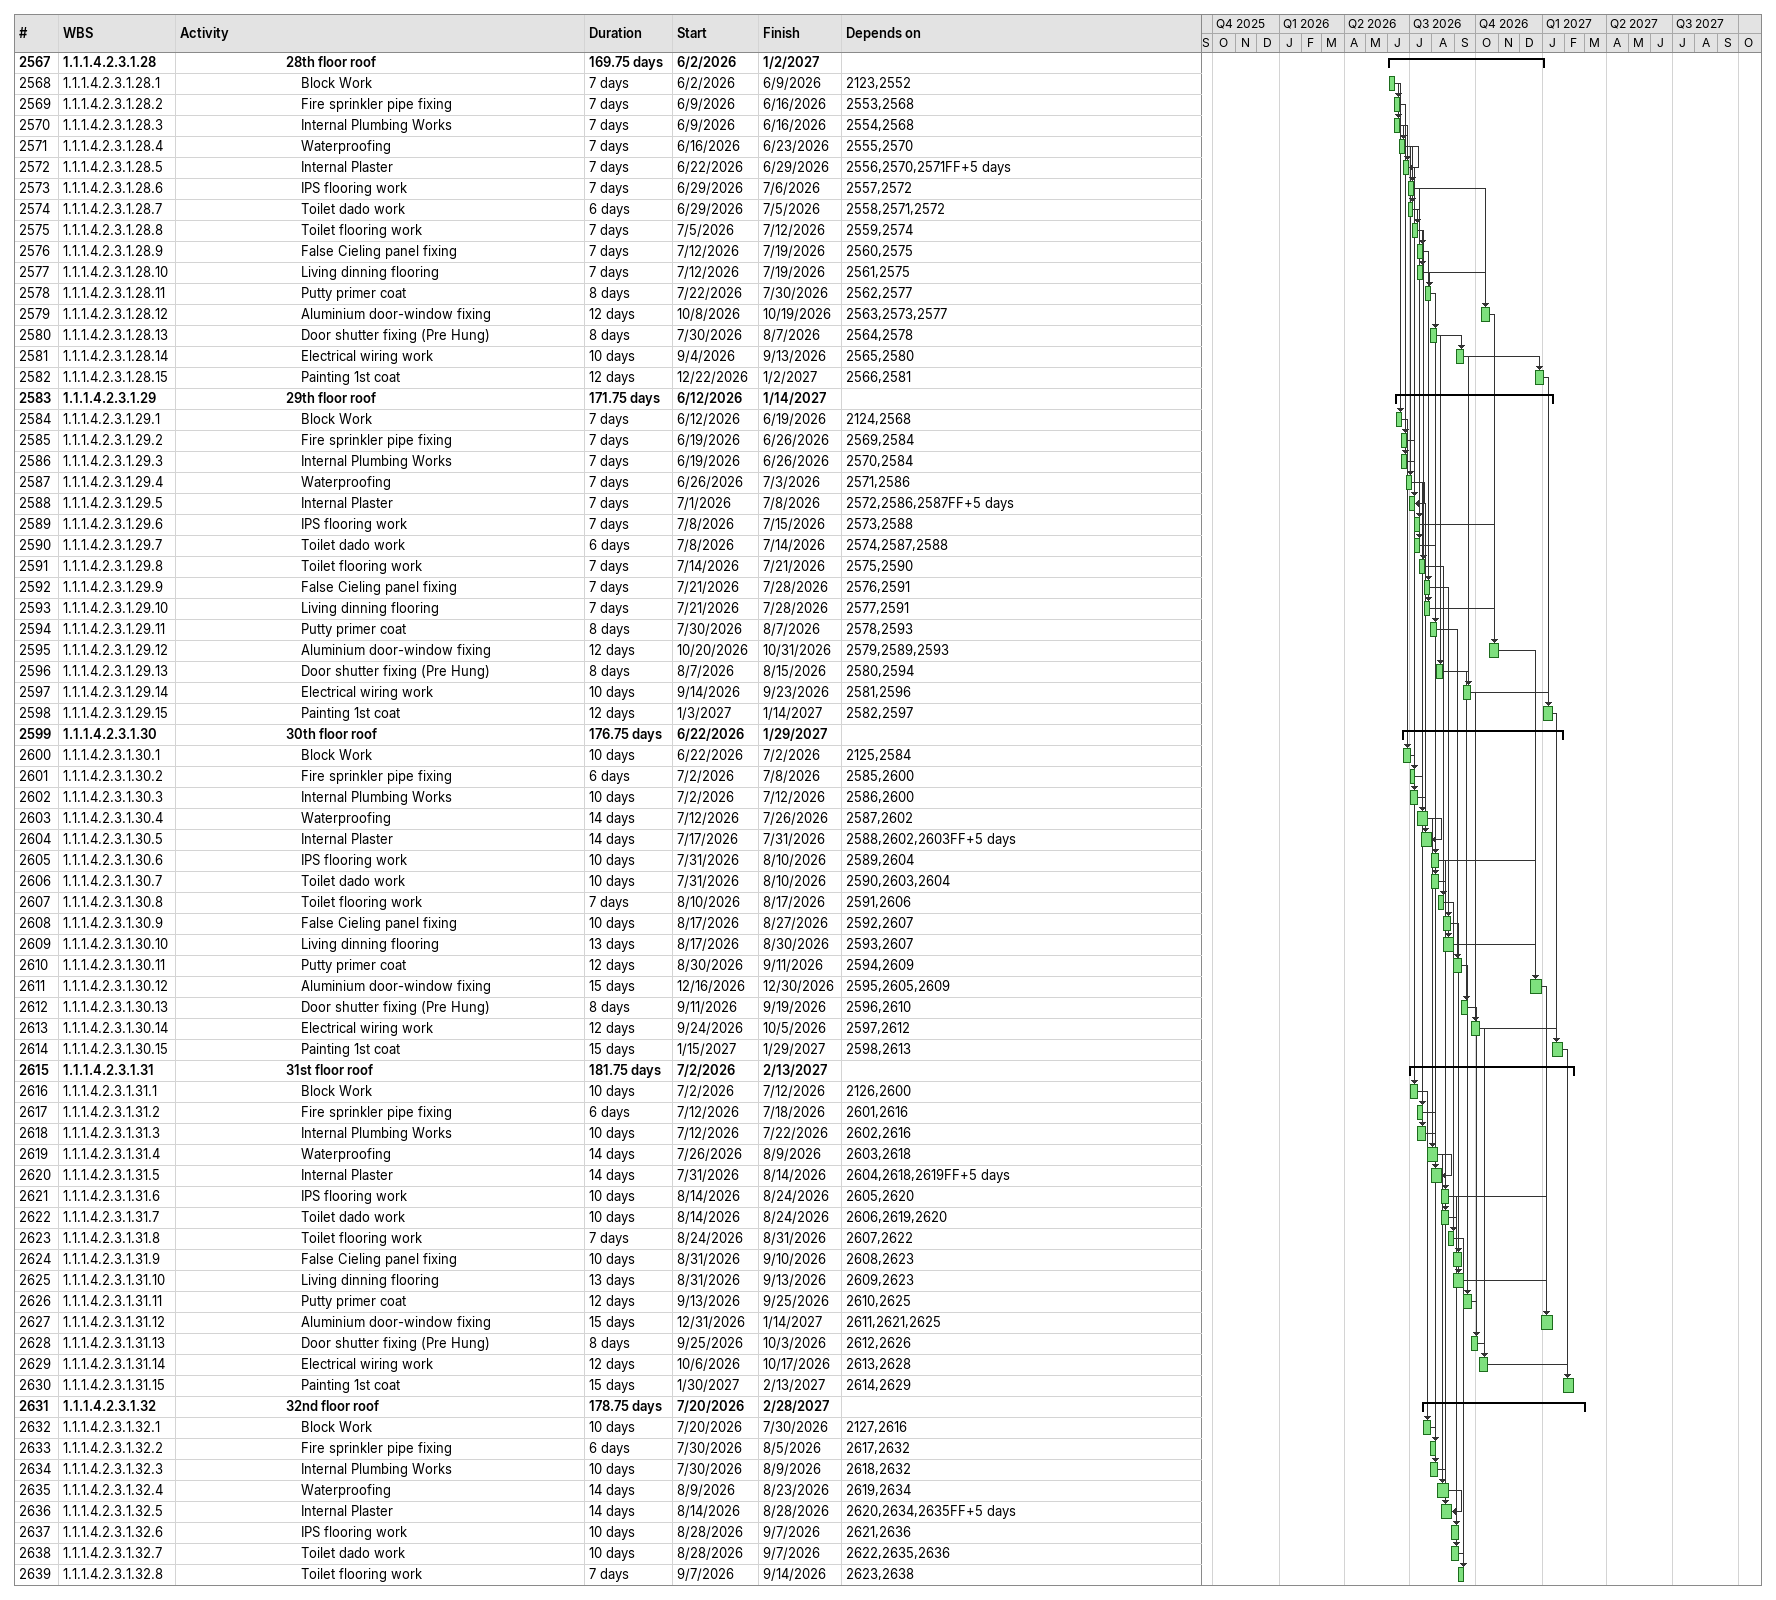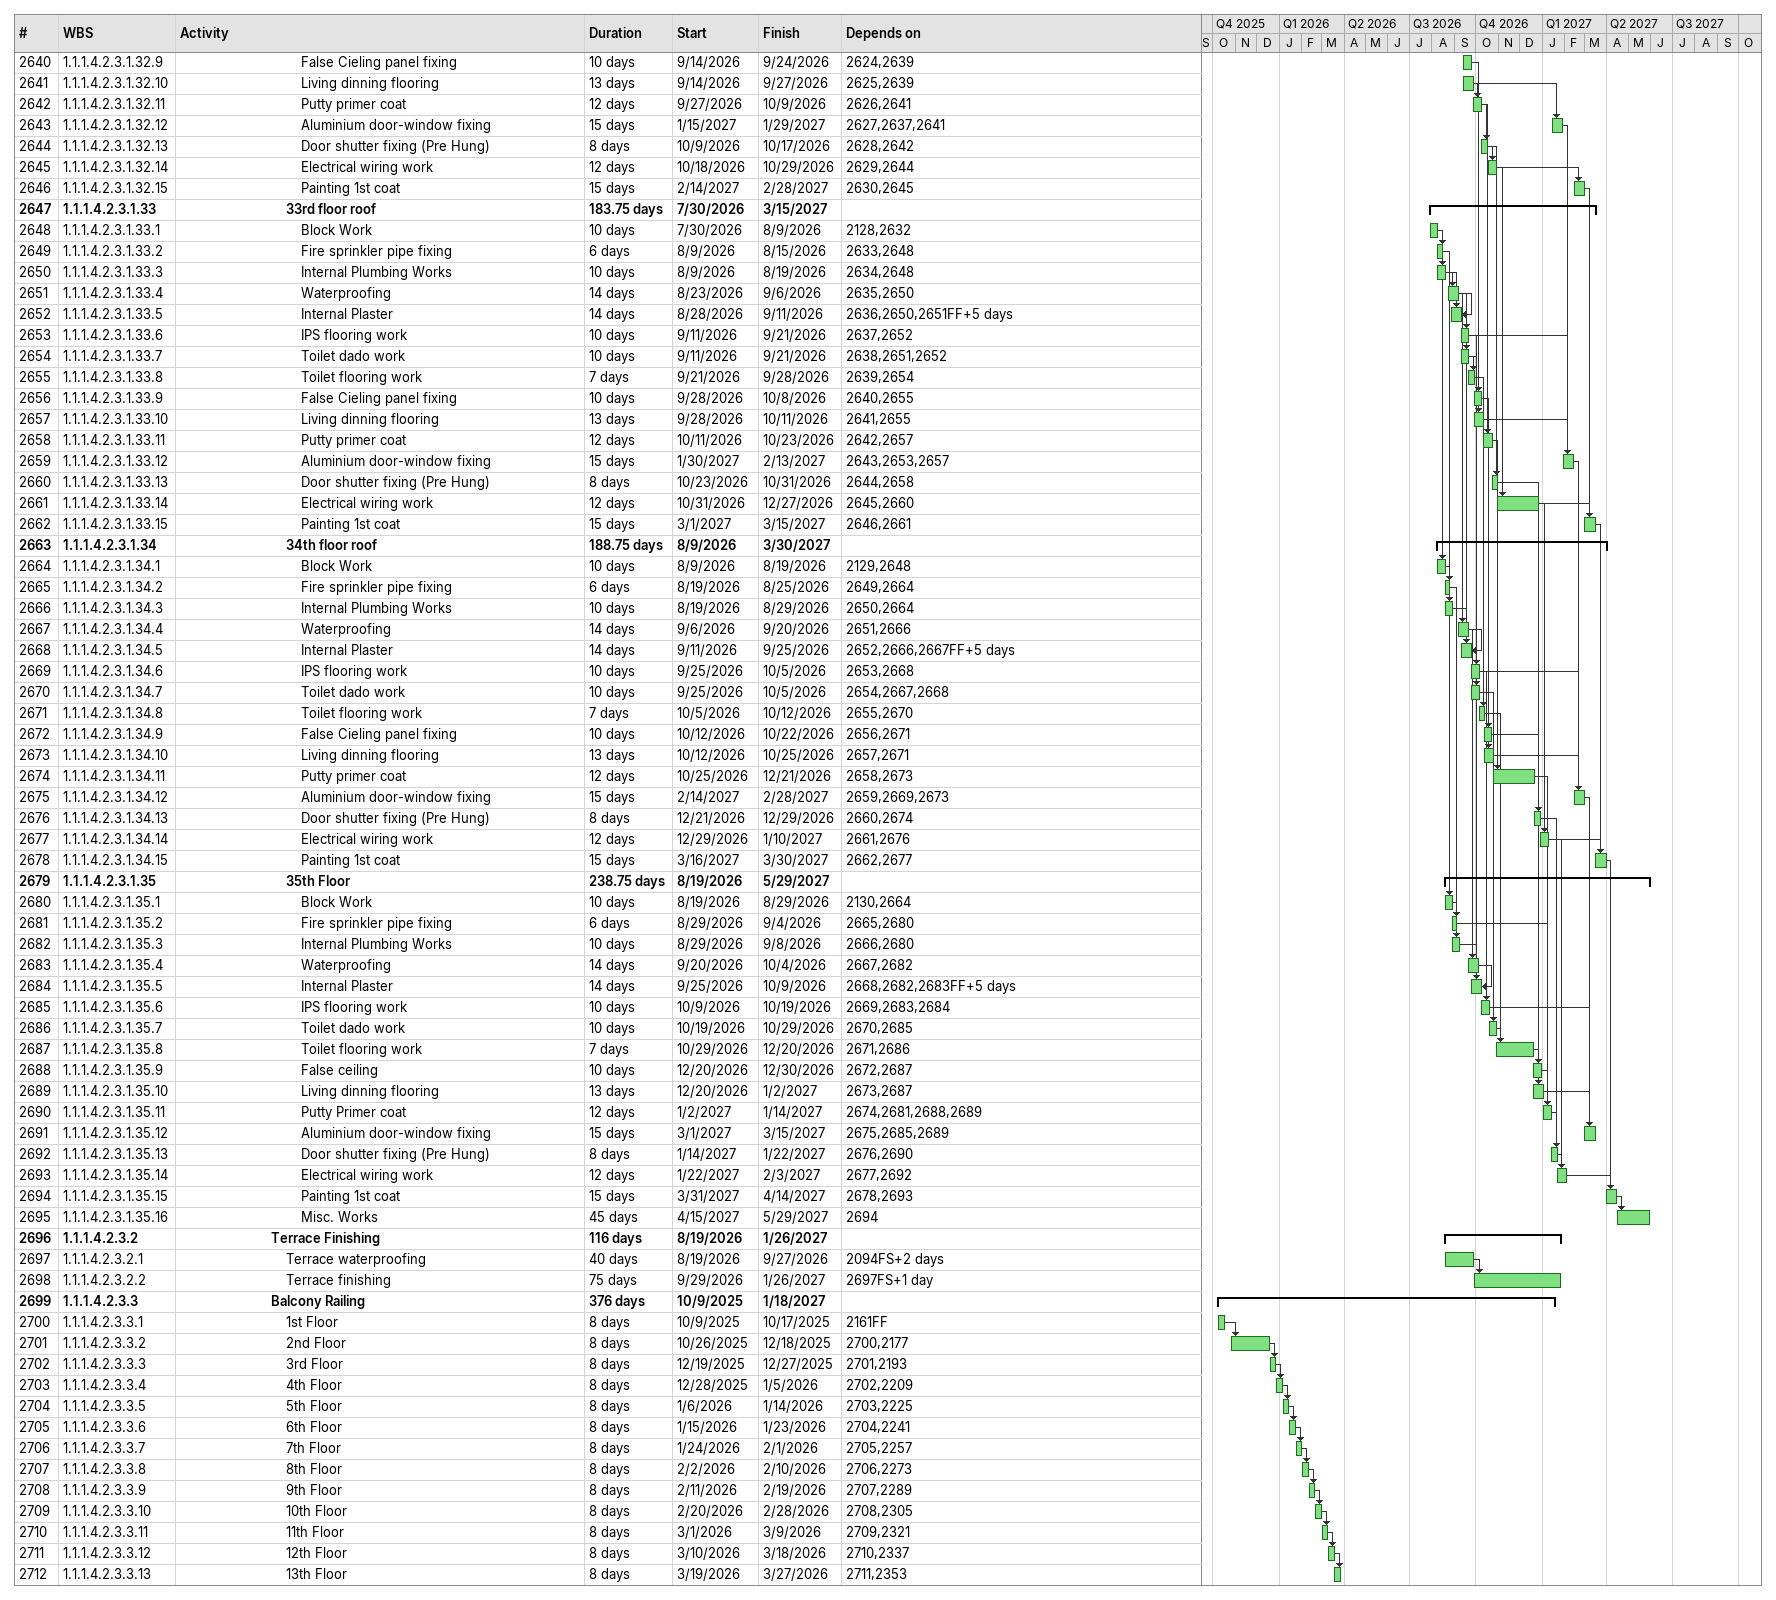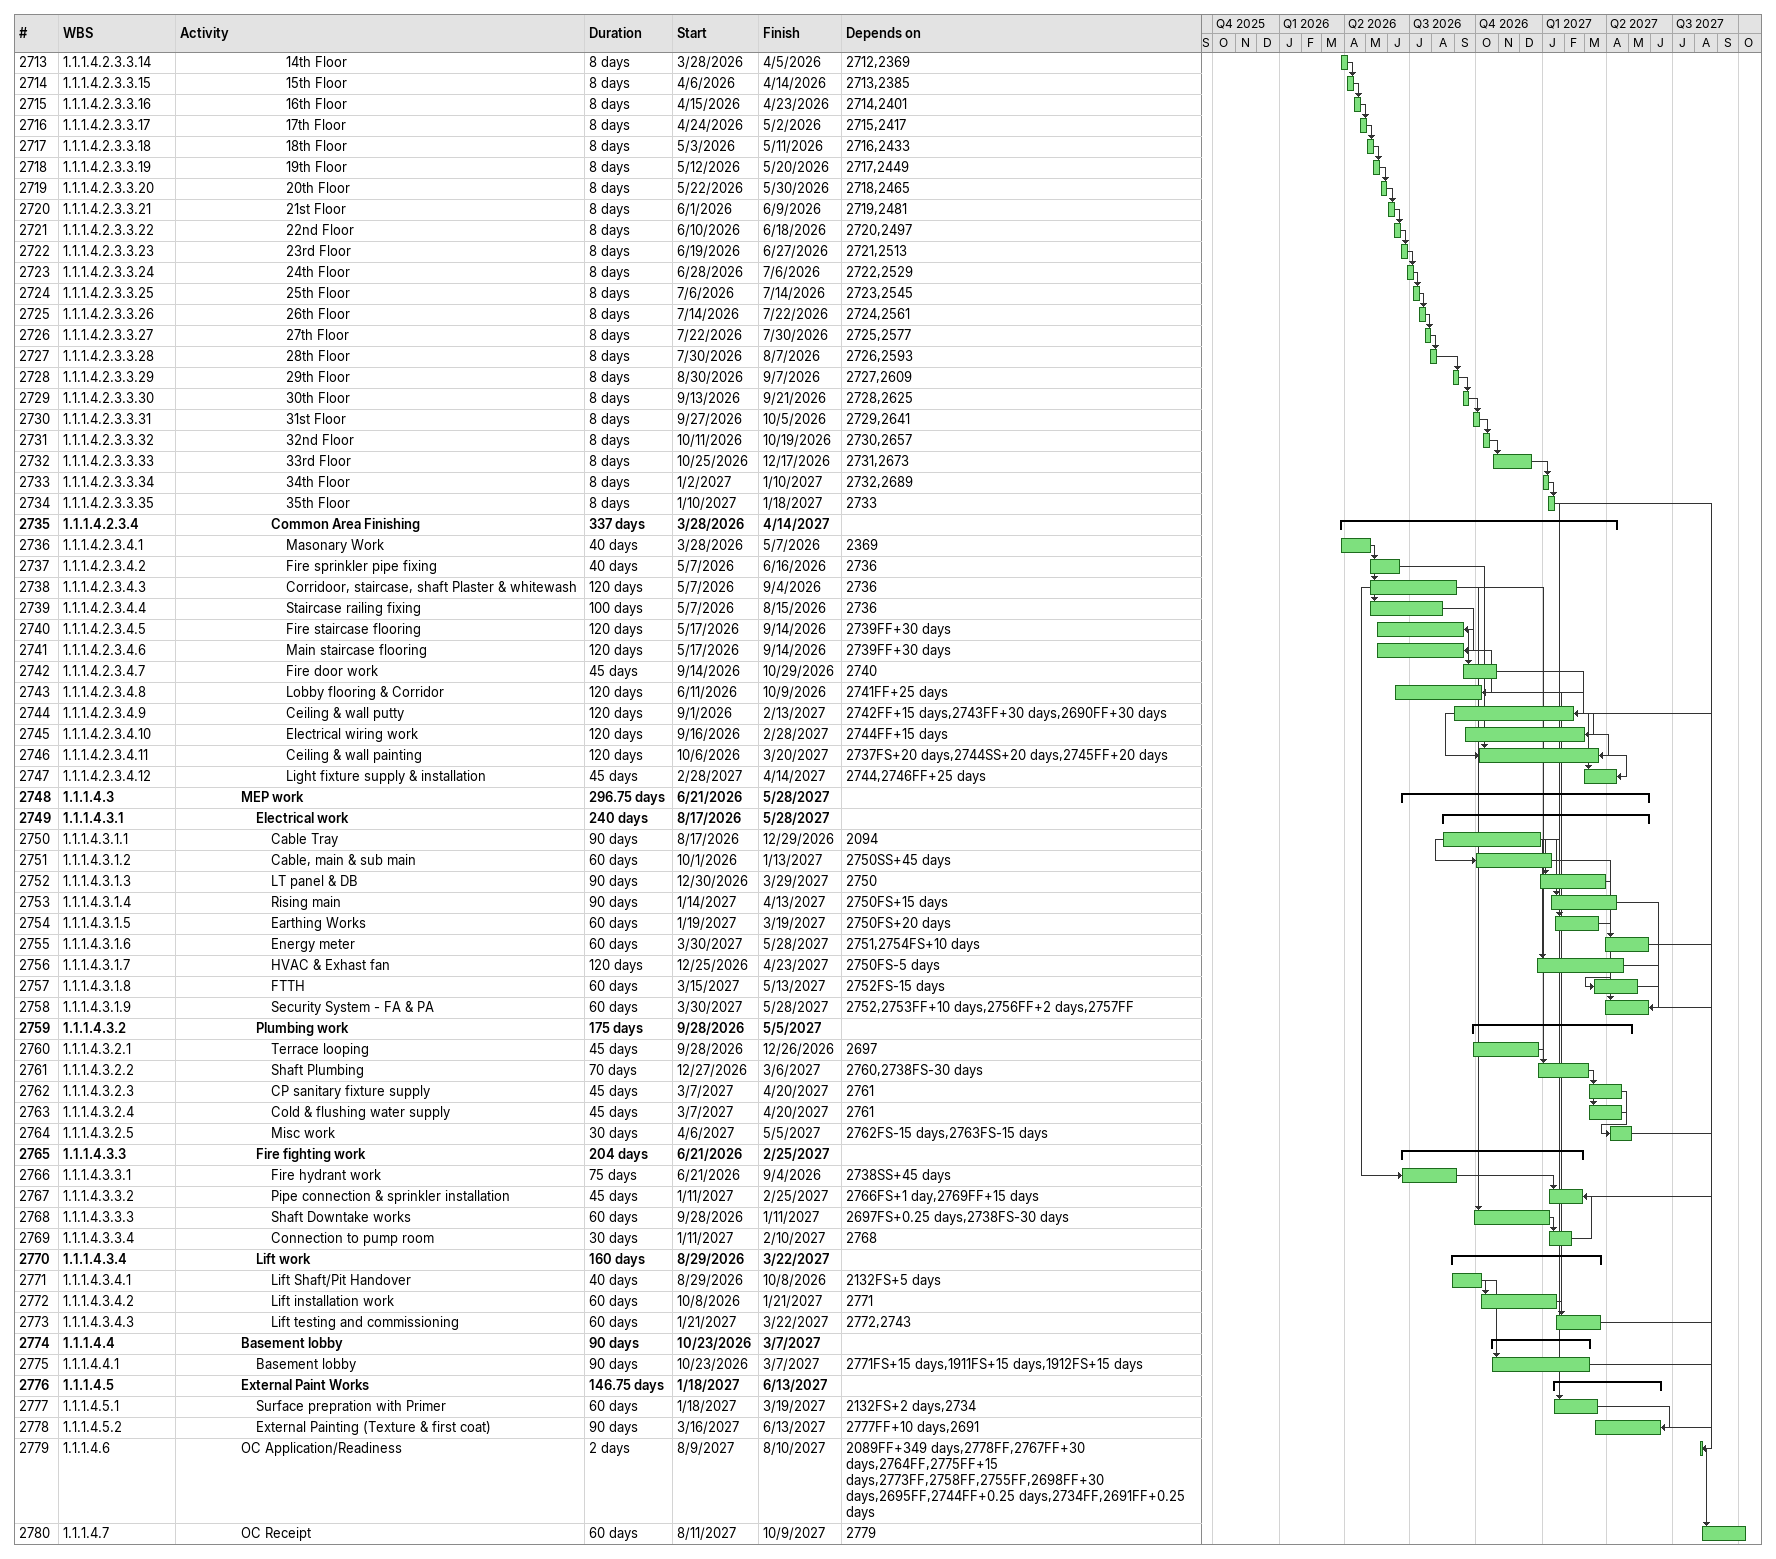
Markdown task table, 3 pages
| ID | WBS | Task | Duration | Start | Finish | Predecessors |
|---|---|---|---|---|---|---|
| 2567 | 1.1.1.4.2.3.1.28 | **28th floor roof** | 169.75d | 2026-06-02 | 2027-01-02 |  |
| 2568 | 1.1.1.4.2.3.1.28.1 | Block Work | 7d | 2026-06-02 | 2026-06-09 | 2123, 2552 |
| 2569 | 1.1.1.4.2.3.1.28.2 | Fire sprinkler pipe fixing | 7d | 2026-06-09 | 2026-06-16 | 2553, 2568 |
| 2570 | 1.1.1.4.2.3.1.28.3 | Internal Plumbing Works | 7d | 2026-06-09 | 2026-06-16 | 2554, 2568 |
| 2571 | 1.1.1.4.2.3.1.28.4 | Waterproofing | 7d | 2026-06-16 | 2026-06-23 | 2555, 2570 |
| 2572 | 1.1.1.4.2.3.1.28.5 | Internal Plaster | 7d | 2026-06-22 | 2026-06-29 | 2556, 2570, 2571FF+5d |
| 2573 | 1.1.1.4.2.3.1.28.6 | IPS flooring work | 7d | 2026-06-29 | 2026-07-06 | 2557, 2572 |
| 2574 | 1.1.1.4.2.3.1.28.7 | Toilet dado work | 6d | 2026-06-29 | 2026-07-05 | 2558, 2571, 2572 |
| 2575 | 1.1.1.4.2.3.1.28.8 | Toilet flooring work | 7d | 2026-07-05 | 2026-07-12 | 2559, 2574 |
| 2576 | 1.1.1.4.2.3.1.28.9 | False Cieling panel fixing | 7d | 2026-07-12 | 2026-07-19 | 2560, 2575 |
| 2577 | 1.1.1.4.2.3.1.28.10 | Living dinning flooring | 7d | 2026-07-12 | 2026-07-19 | 2561, 2575 |
| 2578 | 1.1.1.4.2.3.1.28.11 | Putty primer coat | 8d | 2026-07-22 | 2026-07-30 | 2562, 2577 |
| 2579 | 1.1.1.4.2.3.1.28.12 | Aluminium door-window fixing | 12d | 2026-10-08 | 2026-10-19 | 2563, 2573, 2577 |
| 2580 | 1.1.1.4.2.3.1.28.13 | Door shutter fixing (Pre Hung) | 8d | 2026-07-30 | 2026-08-07 | 2564, 2578 |
| 2581 | 1.1.1.4.2.3.1.28.14 | Electrical wiring work | 10d | 2026-09-04 | 2026-09-13 | 2565, 2580 |
| 2582 | 1.1.1.4.2.3.1.28.15 | Painting 1st coat | 12d | 2026-12-22 | 2027-01-02 | 2566, 2581 |
| 2583 | 1.1.1.4.2.3.1.29 | **29th floor roof** | 171.75d | 2026-06-12 | 2027-01-14 |  |
| 2584 | 1.1.1.4.2.3.1.29.1 | Block Work | 7d | 2026-06-12 | 2026-06-19 | 2124, 2568 |
| 2585 | 1.1.1.4.2.3.1.29.2 | Fire sprinkler pipe fixing | 7d | 2026-06-19 | 2026-06-26 | 2569, 2584 |
| 2586 | 1.1.1.4.2.3.1.29.3 | Internal Plumbing Works | 7d | 2026-06-19 | 2026-06-26 | 2570, 2584 |
| 2587 | 1.1.1.4.2.3.1.29.4 | Waterproofing | 7d | 2026-06-26 | 2026-07-03 | 2571, 2586 |
| 2588 | 1.1.1.4.2.3.1.29.5 | Internal Plaster | 7d | 2026-07-01 | 2026-07-08 | 2572, 2586, 2587FF+5d |
| 2589 | 1.1.1.4.2.3.1.29.6 | IPS flooring work | 7d | 2026-07-08 | 2026-07-15 | 2573, 2588 |
| 2590 | 1.1.1.4.2.3.1.29.7 | Toilet dado work | 6d | 2026-07-08 | 2026-07-14 | 2574, 2587, 2588 |
| 2591 | 1.1.1.4.2.3.1.29.8 | Toilet flooring work | 7d | 2026-07-14 | 2026-07-21 | 2575, 2590 |
| 2592 | 1.1.1.4.2.3.1.29.9 | False Cieling panel fixing | 7d | 2026-07-21 | 2026-07-28 | 2576, 2591 |
| 2593 | 1.1.1.4.2.3.1.29.10 | Living dinning flooring | 7d | 2026-07-21 | 2026-07-28 | 2577, 2591 |
| 2594 | 1.1.1.4.2.3.1.29.11 | Putty primer coat | 8d | 2026-07-30 | 2026-08-07 | 2578, 2593 |
| 2595 | 1.1.1.4.2.3.1.29.12 | Aluminium door-window fixing | 12d | 2026-10-20 | 2026-10-31 | 2579, 2589, 2593 |
| 2596 | 1.1.1.4.2.3.1.29.13 | Door shutter fixing (Pre Hung) | 8d | 2026-08-07 | 2026-08-15 | 2580, 2594 |
| 2597 | 1.1.1.4.2.3.1.29.14 | Electrical wiring work | 10d | 2026-09-14 | 2026-09-23 | 2581, 2596 |
| 2598 | 1.1.1.4.2.3.1.29.15 | Painting 1st coat | 12d | 2027-01-03 | 2027-01-14 | 2582, 2597 |
| 2599 | 1.1.1.4.2.3.1.30 | **30th floor roof** | 176.75d | 2026-06-22 | 2027-01-29 |  |
| 2600 | 1.1.1.4.2.3.1.30.1 | Block Work | 10d | 2026-06-22 | 2026-07-02 | 2125, 2584 |
| 2601 | 1.1.1.4.2.3.1.30.2 | Fire sprinkler pipe fixing | 6d | 2026-07-02 | 2026-07-08 | 2585, 2600 |
| 2602 | 1.1.1.4.2.3.1.30.3 | Internal Plumbing Works | 10d | 2026-07-02 | 2026-07-12 | 2586, 2600 |
| 2603 | 1.1.1.4.2.3.1.30.4 | Waterproofing | 14d | 2026-07-12 | 2026-07-26 | 2587, 2602 |
| 2604 | 1.1.1.4.2.3.1.30.5 | Internal Plaster | 14d | 2026-07-17 | 2026-07-31 | 2588, 2602, 2603FF+5d |
| 2605 | 1.1.1.4.2.3.1.30.6 | IPS flooring work | 10d | 2026-07-31 | 2026-08-10 | 2589, 2604 |
| 2606 | 1.1.1.4.2.3.1.30.7 | Toilet dado work | 10d | 2026-07-31 | 2026-08-10 | 2590, 2603, 2604 |
| 2607 | 1.1.1.4.2.3.1.30.8 | Toilet flooring work | 7d | 2026-08-10 | 2026-08-17 | 2591, 2606 |
| 2608 | 1.1.1.4.2.3.1.30.9 | False Cieling panel fixing | 10d | 2026-08-17 | 2026-08-27 | 2592, 2607 |
| 2609 | 1.1.1.4.2.3.1.30.10 | Living dinning flooring | 13d | 2026-08-17 | 2026-08-30 | 2593, 2607 |
| 2610 | 1.1.1.4.2.3.1.30.11 | Putty primer coat | 12d | 2026-08-30 | 2026-09-11 | 2594, 2609 |
| 2611 | 1.1.1.4.2.3.1.30.12 | Aluminium door-window fixing | 15d | 2026-12-16 | 2026-12-30 | 2595, 2605, 2609 |
| 2612 | 1.1.1.4.2.3.1.30.13 | Door shutter fixing (Pre Hung) | 8d | 2026-09-11 | 2026-09-19 | 2596, 2610 |
| 2613 | 1.1.1.4.2.3.1.30.14 | Electrical wiring work | 12d | 2026-09-24 | 2026-10-05 | 2597, 2612 |
| 2614 | 1.1.1.4.2.3.1.30.15 | Painting 1st coat | 15d | 2027-01-15 | 2027-01-29 | 2598, 2613 |
| 2615 | 1.1.1.4.2.3.1.31 | **31st floor roof** | 181.75d | 2026-07-02 | 2027-02-13 |  |
| 2616 | 1.1.1.4.2.3.1.31.1 | Block Work | 10d | 2026-07-02 | 2026-07-12 | 2126, 2600 |
| 2617 | 1.1.1.4.2.3.1.31.2 | Fire sprinkler pipe fixing | 6d | 2026-07-12 | 2026-07-18 | 2601, 2616 |
| 2618 | 1.1.1.4.2.3.1.31.3 | Internal Plumbing Works | 10d | 2026-07-12 | 2026-07-22 | 2602, 2616 |
| 2619 | 1.1.1.4.2.3.1.31.4 | Waterproofing | 14d | 2026-07-26 | 2026-08-09 | 2603, 2618 |
| 2620 | 1.1.1.4.2.3.1.31.5 | Internal Plaster | 14d | 2026-07-31 | 2026-08-14 | 2604, 2618, 2619FF+5d |
| 2621 | 1.1.1.4.2.3.1.31.6 | IPS flooring work | 10d | 2026-08-14 | 2026-08-24 | 2605, 2620 |
| 2622 | 1.1.1.4.2.3.1.31.7 | Toilet dado work | 10d | 2026-08-14 | 2026-08-24 | 2606, 2619, 2620 |
| 2623 | 1.1.1.4.2.3.1.31.8 | Toilet flooring work | 7d | 2026-08-24 | 2026-08-31 | 2607, 2622 |
| 2624 | 1.1.1.4.2.3.1.31.9 | False Cieling panel fixing | 10d | 2026-08-31 | 2026-09-10 | 2608, 2623 |
| 2625 | 1.1.1.4.2.3.1.31.10 | Living dinning flooring | 13d | 2026-08-31 | 2026-09-13 | 2609, 2623 |
| 2626 | 1.1.1.4.2.3.1.31.11 | Putty primer coat | 12d | 2026-09-13 | 2026-09-25 | 2610, 2625 |
| 2627 | 1.1.1.4.2.3.1.31.12 | Aluminium door-window fixing | 15d | 2026-12-31 | 2027-01-14 | 2611, 2621, 2625 |
| 2628 | 1.1.1.4.2.3.1.31.13 | Door shutter fixing (Pre Hung) | 8d | 2026-09-25 | 2026-10-03 | 2612, 2626 |
| 2629 | 1.1.1.4.2.3.1.31.14 | Electrical wiring work | 12d | 2026-10-06 | 2026-10-17 | 2613, 2628 |
| 2630 | 1.1.1.4.2.3.1.31.15 | Painting 1st coat | 15d | 2027-01-30 | 2027-02-13 | 2614, 2629 |
| 2631 | 1.1.1.4.2.3.1.32 | **32nd floor roof** | 178.75d | 2026-07-20 | 2027-02-28 |  |
| 2632 | 1.1.1.4.2.3.1.32.1 | Block Work | 10d | 2026-07-20 | 2026-07-30 | 2127, 2616 |
| 2633 | 1.1.1.4.2.3.1.32.2 | Fire sprinkler pipe fixing | 6d | 2026-07-30 | 2026-08-05 | 2617, 2632 |
| 2634 | 1.1.1.4.2.3.1.32.3 | Internal Plumbing Works | 10d | 2026-07-30 | 2026-08-09 | 2618, 2632 |
| 2635 | 1.1.1.4.2.3.1.32.4 | Waterproofing | 14d | 2026-08-09 | 2026-08-23 | 2619, 2634 |
| 2636 | 1.1.1.4.2.3.1.32.5 | Internal Plaster | 14d | 2026-08-14 | 2026-08-28 | 2620, 2634, 2635FF+5d |
| 2637 | 1.1.1.4.2.3.1.32.6 | IPS flooring work | 10d | 2026-08-28 | 2026-09-07 | 2621, 2636 |
| 2638 | 1.1.1.4.2.3.1.32.7 | Toilet dado work | 10d | 2026-08-28 | 2026-09-07 | 2622, 2635, 2636 |
| 2639 | 1.1.1.4.2.3.1.32.8 | Toilet flooring work | 7d | 2026-09-07 | 2026-09-14 | 2623, 2638 |
| 2640 | 1.1.1.4.2.3.1.32.9 | False Cieling panel fixing | 10d | 2026-09-14 | 2026-09-24 | 2624, 2639 |
| 2641 | 1.1.1.4.2.3.1.32.10 | Living dinning flooring | 13d | 2026-09-14 | 2026-09-27 | 2625, 2639 |
| 2642 | 1.1.1.4.2.3.1.32.11 | Putty primer coat | 12d | 2026-09-27 | 2026-10-09 | 2626, 2641 |
| 2643 | 1.1.1.4.2.3.1.32.12 | Aluminium door-window fixing | 15d | 2027-01-15 | 2027-01-29 | 2627, 2637, 2641 |
| 2644 | 1.1.1.4.2.3.1.32.13 | Door shutter fixing (Pre Hung) | 8d | 2026-10-09 | 2026-10-17 | 2628, 2642 |
| 2645 | 1.1.1.4.2.3.1.32.14 | Electrical wiring work | 12d | 2026-10-18 | 2026-10-29 | 2629, 2644 |
| 2646 | 1.1.1.4.2.3.1.32.15 | Painting 1st coat | 15d | 2027-02-14 | 2027-02-28 | 2630, 2645 |
| 2647 | 1.1.1.4.2.3.1.33 | **33rd floor roof** | 183.75d | 2026-07-30 | 2027-03-15 |  |
| 2648 | 1.1.1.4.2.3.1.33.1 | Block Work | 10d | 2026-07-30 | 2026-08-09 | 2128, 2632 |
| 2649 | 1.1.1.4.2.3.1.33.2 | Fire sprinkler pipe fixing | 6d | 2026-08-09 | 2026-08-15 | 2633, 2648 |
| 2650 | 1.1.1.4.2.3.1.33.3 | Internal Plumbing Works | 10d | 2026-08-09 | 2026-08-19 | 2634, 2648 |
| 2651 | 1.1.1.4.2.3.1.33.4 | Waterproofing | 14d | 2026-08-23 | 2026-09-06 | 2635, 2650 |
| 2652 | 1.1.1.4.2.3.1.33.5 | Internal Plaster | 14d | 2026-08-28 | 2026-09-11 | 2636, 2650, 2651FF+5d |
| 2653 | 1.1.1.4.2.3.1.33.6 | IPS flooring work | 10d | 2026-09-11 | 2026-09-21 | 2637, 2652 |
| 2654 | 1.1.1.4.2.3.1.33.7 | Toilet dado work | 10d | 2026-09-11 | 2026-09-21 | 2638, 2651, 2652 |
| 2655 | 1.1.1.4.2.3.1.33.8 | Toilet flooring work | 7d | 2026-09-21 | 2026-09-28 | 2639, 2654 |
| 2656 | 1.1.1.4.2.3.1.33.9 | False Cieling panel fixing | 10d | 2026-09-28 | 2026-10-08 | 2640, 2655 |
| 2657 | 1.1.1.4.2.3.1.33.10 | Living dinning flooring | 13d | 2026-09-28 | 2026-10-11 | 2641, 2655 |
| 2658 | 1.1.1.4.2.3.1.33.11 | Putty primer coat | 12d | 2026-10-11 | 2026-10-23 | 2642, 2657 |
| 2659 | 1.1.1.4.2.3.1.33.12 | Aluminium door-window fixing | 15d | 2027-01-30 | 2027-02-13 | 2643, 2653, 2657 |
| 2660 | 1.1.1.4.2.3.1.33.13 | Door shutter fixing (Pre Hung) | 8d | 2026-10-23 | 2026-10-31 | 2644, 2658 |
| 2661 | 1.1.1.4.2.3.1.33.14 | Electrical wiring work | 12d | 2026-10-31 | 2026-12-27 | 2645, 2660 |
| 2662 | 1.1.1.4.2.3.1.33.15 | Painting 1st coat | 15d | 2027-03-01 | 2027-03-15 | 2646, 2661 |
| 2663 | 1.1.1.4.2.3.1.34 | **34th floor roof** | 188.75d | 2026-08-09 | 2027-03-30 |  |
| 2664 | 1.1.1.4.2.3.1.34.1 | Block Work | 10d | 2026-08-09 | 2026-08-19 | 2129, 2648 |
| 2665 | 1.1.1.4.2.3.1.34.2 | Fire sprinkler pipe fixing | 6d | 2026-08-19 | 2026-08-25 | 2649, 2664 |
| 2666 | 1.1.1.4.2.3.1.34.3 | Internal Plumbing Works | 10d | 2026-08-19 | 2026-08-29 | 2650, 2664 |
| 2667 | 1.1.1.4.2.3.1.34.4 | Waterproofing | 14d | 2026-09-06 | 2026-09-20 | 2651, 2666 |
| 2668 | 1.1.1.4.2.3.1.34.5 | Internal Plaster | 14d | 2026-09-11 | 2026-09-25 | 2652, 2666, 2667FF+5d |
| 2669 | 1.1.1.4.2.3.1.34.6 | IPS flooring work | 10d | 2026-09-25 | 2026-10-05 | 2653, 2668 |
| 2670 | 1.1.1.4.2.3.1.34.7 | Toilet dado work | 10d | 2026-09-25 | 2026-10-05 | 2654, 2667, 2668 |
| 2671 | 1.1.1.4.2.3.1.34.8 | Toilet flooring work | 7d | 2026-10-05 | 2026-10-12 | 2655, 2670 |
| 2672 | 1.1.1.4.2.3.1.34.9 | False Cieling panel fixing | 10d | 2026-10-12 | 2026-10-22 | 2656, 2671 |
| 2673 | 1.1.1.4.2.3.1.34.10 | Living dinning flooring | 13d | 2026-10-12 | 2026-10-25 | 2657, 2671 |
| 2674 | 1.1.1.4.2.3.1.34.11 | Putty primer coat | 12d | 2026-10-25 | 2026-12-21 | 2658, 2673 |
| 2675 | 1.1.1.4.2.3.1.34.12 | Aluminium door-window fixing | 15d | 2027-02-14 | 2027-02-28 | 2659, 2669, 2673 |
| 2676 | 1.1.1.4.2.3.1.34.13 | Door shutter fixing (Pre Hung) | 8d | 2026-12-21 | 2026-12-29 | 2660, 2674 |
| 2677 | 1.1.1.4.2.3.1.34.14 | Electrical wiring work | 12d | 2026-12-29 | 2027-01-10 | 2661, 2676 |
| 2678 | 1.1.1.4.2.3.1.34.15 | Painting 1st coat | 15d | 2027-03-16 | 2027-03-30 | 2662, 2677 |
| 2679 | 1.1.1.4.2.3.1.35 | **35th Floor** | 238.75d | 2026-08-19 | 2027-05-29 |  |
| 2680 | 1.1.1.4.2.3.1.35.1 | Block Work | 10d | 2026-08-19 | 2026-08-29 | 2130, 2664 |
| 2681 | 1.1.1.4.2.3.1.35.2 | Fire sprinkler pipe fixing | 6d | 2026-08-29 | 2026-09-04 | 2665, 2680 |
| 2682 | 1.1.1.4.2.3.1.35.3 | Internal Plumbing Works | 10d | 2026-08-29 | 2026-09-08 | 2666, 2680 |
| 2683 | 1.1.1.4.2.3.1.35.4 | Waterproofing | 14d | 2026-09-20 | 2026-10-04 | 2667, 2682 |
| 2684 | 1.1.1.4.2.3.1.35.5 | Internal Plaster | 14d | 2026-09-25 | 2026-10-09 | 2668, 2682, 2683FF+5d |
| 2685 | 1.1.1.4.2.3.1.35.6 | IPS flooring work | 10d | 2026-10-09 | 2026-10-19 | 2669, 2683, 2684 |
| 2686 | 1.1.1.4.2.3.1.35.7 | Toilet dado work | 10d | 2026-10-19 | 2026-10-29 | 2670, 2685 |
| 2687 | 1.1.1.4.2.3.1.35.8 | Toilet flooring work | 7d | 2026-10-29 | 2026-12-20 | 2671, 2686 |
| 2688 | 1.1.1.4.2.3.1.35.9 | False ceiling | 10d | 2026-12-20 | 2026-12-30 | 2672, 2687 |
| 2689 | 1.1.1.4.2.3.1.35.10 | Living dinning flooring | 13d | 2026-12-20 | 2027-01-02 | 2673, 2687 |
| 2690 | 1.1.1.4.2.3.1.35.11 | Putty Primer coat | 12d | 2027-01-02 | 2027-01-14 | 2674, 2681, 2688, 2689 |
| 2691 | 1.1.1.4.2.3.1.35.12 | Aluminium door-window fixing | 15d | 2027-03-01 | 2027-03-15 | 2675, 2685, 2689 |
| 2692 | 1.1.1.4.2.3.1.35.13 | Door shutter fixing (Pre Hung) | 8d | 2027-01-14 | 2027-01-22 | 2676, 2690 |
| 2693 | 1.1.1.4.2.3.1.35.14 | Electrical wiring work | 12d | 2027-01-22 | 2027-02-03 | 2677, 2692 |
| 2694 | 1.1.1.4.2.3.1.35.15 | Painting 1st coat | 15d | 2027-03-31 | 2027-04-14 | 2678, 2693 |
| 2695 | 1.1.1.4.2.3.1.35.16 | Misc. Works | 45d | 2027-04-15 | 2027-05-29 | 2694 |
| 2696 | 1.1.1.4.2.3.2 | **Terrace Finishing** | 116d | 2026-08-19 | 2027-01-26 |  |
| 2697 | 1.1.1.4.2.3.2.1 | Terrace waterproofing | 40d | 2026-08-19 | 2026-09-27 | 2094FS+2d |
| 2698 | 1.1.1.4.2.3.2.2 | Terrace finishing | 75d | 2026-09-29 | 2027-01-26 | 2697FS+1d |
| 2699 | 1.1.1.4.2.3.3 | **Balcony Railing** | 376d | 2025-10-09 | 2027-01-18 |  |
| 2700 | 1.1.1.4.2.3.3.1 | 1st Floor | 8d | 2025-10-09 | 2025-10-17 | 2161FF |
| 2701 | 1.1.1.4.2.3.3.2 | 2nd Floor | 8d | 2025-10-26 | 2025-12-18 | 2700, 2177 |
| 2702 | 1.1.1.4.2.3.3.3 | 3rd Floor | 8d | 2025-12-19 | 2025-12-27 | 2701, 2193 |
| 2703 | 1.1.1.4.2.3.3.4 | 4th Floor | 8d | 2025-12-28 | 2026-01-05 | 2702, 2209 |
| 2704 | 1.1.1.4.2.3.3.5 | 5th Floor | 8d | 2026-01-06 | 2026-01-14 | 2703, 2225 |
| 2705 | 1.1.1.4.2.3.3.6 | 6th Floor | 8d | 2026-01-15 | 2026-01-23 | 2704, 2241 |
| 2706 | 1.1.1.4.2.3.3.7 | 7th Floor | 8d | 2026-01-24 | 2026-02-01 | 2705, 2257 |
| 2707 | 1.1.1.4.2.3.3.8 | 8th Floor | 8d | 2026-02-02 | 2026-02-10 | 2706, 2273 |
| 2708 | 1.1.1.4.2.3.3.9 | 9th Floor | 8d | 2026-02-11 | 2026-02-19 | 2707, 2289 |
| 2709 | 1.1.1.4.2.3.3.10 | 10th Floor | 8d | 2026-02-20 | 2026-02-28 | 2708, 2305 |
| 2710 | 1.1.1.4.2.3.3.11 | 11th Floor | 8d | 2026-03-01 | 2026-03-09 | 2709, 2321 |
| 2711 | 1.1.1.4.2.3.3.12 | 12th Floor | 8d | 2026-03-10 | 2026-03-18 | 2710, 2337 |
| 2712 | 1.1.1.4.2.3.3.13 | 13th Floor | 8d | 2026-03-19 | 2026-03-27 | 2711, 2353 |
| 2713 | 1.1.1.4.2.3.3.14 | 14th Floor | 8d | 2026-03-28 | 2026-04-05 | 2712, 2369 |
| 2714 | 1.1.1.4.2.3.3.15 | 15th Floor | 8d | 2026-04-06 | 2026-04-14 | 2713, 2385 |
| 2715 | 1.1.1.4.2.3.3.16 | 16th Floor | 8d | 2026-04-15 | 2026-04-23 | 2714, 2401 |
| 2716 | 1.1.1.4.2.3.3.17 | 17th Floor | 8d | 2026-04-24 | 2026-05-02 | 2715, 2417 |
| 2717 | 1.1.1.4.2.3.3.18 | 18th Floor | 8d | 2026-05-03 | 2026-05-11 | 2716, 2433 |
| 2718 | 1.1.1.4.2.3.3.19 | 19th Floor | 8d | 2026-05-12 | 2026-05-20 | 2717, 2449 |
| 2719 | 1.1.1.4.2.3.3.20 | 20th Floor | 8d | 2026-05-22 | 2026-05-30 | 2718, 2465 |
| 2720 | 1.1.1.4.2.3.3.21 | 21st Floor | 8d | 2026-06-01 | 2026-06-09 | 2719, 2481 |
| 2721 | 1.1.1.4.2.3.3.22 | 22nd Floor | 8d | 2026-06-10 | 2026-06-18 | 2720, 2497 |
| 2722 | 1.1.1.4.2.3.3.23 | 23rd Floor | 8d | 2026-06-19 | 2026-06-27 | 2721, 2513 |
| 2723 | 1.1.1.4.2.3.3.24 | 24th Floor | 8d | 2026-06-28 | 2026-07-06 | 2722, 2529 |
| 2724 | 1.1.1.4.2.3.3.25 | 25th Floor | 8d | 2026-07-06 | 2026-07-14 | 2723, 2545 |
| 2725 | 1.1.1.4.2.3.3.26 | 26th Floor | 8d | 2026-07-14 | 2026-07-22 | 2724, 2561 |
| 2726 | 1.1.1.4.2.3.3.27 | 27th Floor | 8d | 2026-07-22 | 2026-07-30 | 2725, 2577 |
| 2727 | 1.1.1.4.2.3.3.28 | 28th Floor | 8d | 2026-07-30 | 2026-08-07 | 2726, 2593 |
| 2728 | 1.1.1.4.2.3.3.29 | 29th Floor | 8d | 2026-08-30 | 2026-09-07 | 2727, 2609 |
| 2729 | 1.1.1.4.2.3.3.30 | 30th Floor | 8d | 2026-09-13 | 2026-09-21 | 2728, 2625 |
| 2730 | 1.1.1.4.2.3.3.31 | 31st Floor | 8d | 2026-09-27 | 2026-10-05 | 2729, 2641 |
| 2731 | 1.1.1.4.2.3.3.32 | 32nd Floor | 8d | 2026-10-11 | 2026-10-19 | 2730, 2657 |
| 2732 | 1.1.1.4.2.3.3.33 | 33rd Floor | 8d | 2026-10-25 | 2026-12-17 | 2731, 2673 |
| 2733 | 1.1.1.4.2.3.3.34 | 34th Floor | 8d | 2027-01-02 | 2027-01-10 | 2732, 2689 |
| 2734 | 1.1.1.4.2.3.3.35 | 35th Floor | 8d | 2027-01-10 | 2027-01-18 | 2733 |
| 2735 | 1.1.1.4.2.3.4 | **Common Area Finishing** | 337d | 2026-03-28 | 2027-04-14 |  |
| 2736 | 1.1.1.4.2.3.4.1 | Masonary Work | 40d | 2026-03-28 | 2026-05-07 | 2369 |
| 2737 | 1.1.1.4.2.3.4.2 | Fire sprinkler pipe fixing | 40d | 2026-05-07 | 2026-06-16 | 2736 |
| 2738 | 1.1.1.4.2.3.4.3 | Corridoor, staircase, shaft Plaster & whitewash | 120d | 2026-05-07 | 2026-09-04 | 2736 |
| 2739 | 1.1.1.4.2.3.4.4 | Staircase railing fixing | 100d | 2026-05-07 | 2026-08-15 | 2736 |
| 2740 | 1.1.1.4.2.3.4.5 | Fire staircase flooring | 120d | 2026-05-17 | 2026-09-14 | 2739FF+30d |
| 2741 | 1.1.1.4.2.3.4.6 | Main staircase flooring | 120d | 2026-05-17 | 2026-09-14 | 2739FF+30d |
| 2742 | 1.1.1.4.2.3.4.7 | Fire door work | 45d | 2026-09-14 | 2026-10-29 | 2740 |
| 2743 | 1.1.1.4.2.3.4.8 | Lobby flooring & Corridor | 120d | 2026-06-11 | 2026-10-09 | 2741FF+25d |
| 2744 | 1.1.1.4.2.3.4.9 | Ceiling & wall putty | 120d | 2026-09-01 | 2027-02-13 | 2742FF+15d, 2743FF+30d, 2690FF+30d |
| 2745 | 1.1.1.4.2.3.4.10 | Electrical wiring work | 120d | 2026-09-16 | 2027-02-28 | 2744FF+15d |
| 2746 | 1.1.1.4.2.3.4.11 | Ceiling & wall painting | 120d | 2026-10-06 | 2027-03-20 | 2737FS+20d, 2744SS+20d, 2745FF+20d |
| 2747 | 1.1.1.4.2.3.4.12 | Light fixture supply & installation | 45d | 2027-02-28 | 2027-04-14 | 2744, 2746FF+25d |
| 2748 | 1.1.1.4.3 | **MEP work** | 296.75d | 2026-06-21 | 2027-05-28 |  |
| 2749 | 1.1.1.4.3.1 | **Electrical work** | 240d | 2026-08-17 | 2027-05-28 |  |
| 2750 | 1.1.1.4.3.1.1 | Cable Tray | 90d | 2026-08-17 | 2026-12-29 | 2094 |
| 2751 | 1.1.1.4.3.1.2 | Cable, main & sub main | 60d | 2026-10-01 | 2027-01-13 | 2750SS+45d |
| 2752 | 1.1.1.4.3.1.3 | LT panel & DB | 90d | 2026-12-30 | 2027-03-29 | 2750 |
| 2753 | 1.1.1.4.3.1.4 | Rising main | 90d | 2027-01-14 | 2027-04-13 | 2750FS+15d |
| 2754 | 1.1.1.4.3.1.5 | Earthing Works | 60d | 2027-01-19 | 2027-03-19 | 2750FS+20d |
| 2755 | 1.1.1.4.3.1.6 | Energy meter | 60d | 2027-03-30 | 2027-05-28 | 2751, 2754FS+10d |
| 2756 | 1.1.1.4.3.1.7 | HVAC & Exhast fan | 120d | 2026-12-25 | 2027-04-23 | 2750FS-5d |
| 2757 | 1.1.1.4.3.1.8 | FTTH | 60d | 2027-03-15 | 2027-05-13 | 2752FS-15d |
| 2758 | 1.1.1.4.3.1.9 | Security System - FA & PA | 60d | 2027-03-30 | 2027-05-28 | 2752, 2753FF+10d, 2756FF+2d, 2757FF |
| 2759 | 1.1.1.4.3.2 | **Plumbing work** | 175d | 2026-09-28 | 2027-05-05 |  |
| 2760 | 1.1.1.4.3.2.1 | Terrace looping | 45d | 2026-09-28 | 2026-12-26 | 2697 |
| 2761 | 1.1.1.4.3.2.2 | Shaft Plumbing | 70d | 2026-12-27 | 2027-03-06 | 2760, 2738FS-30d |
| 2762 | 1.1.1.4.3.2.3 | CP sanitary fixture supply | 45d | 2027-03-07 | 2027-04-20 | 2761 |
| 2763 | 1.1.1.4.3.2.4 | Cold & flushing water supply | 45d | 2027-03-07 | 2027-04-20 | 2761 |
| 2764 | 1.1.1.4.3.2.5 | Misc work | 30d | 2027-04-06 | 2027-05-05 | 2762FS-15d, 2763FS-15d |
| 2765 | 1.1.1.4.3.3 | **Fire fighting work** | 204d | 2026-06-21 | 2027-02-25 |  |
| 2766 | 1.1.1.4.3.3.1 | Fire hydrant work | 75d | 2026-06-21 | 2026-09-04 | 2738SS+45d |
| 2767 | 1.1.1.4.3.3.2 | Pipe connection & sprinkler installation | 45d | 2027-01-11 | 2027-02-25 | 2766FS+1d, 2769FF+15d |
| 2768 | 1.1.1.4.3.3.3 | Shaft Downtake works | 60d | 2026-09-28 | 2027-01-11 | 2697FS+0.25d, 2738FS-30d |
| 2769 | 1.1.1.4.3.3.4 | Connection to pump room | 30d | 2027-01-11 | 2027-02-10 | 2768 |
| 2770 | 1.1.1.4.3.4 | **Lift work** | 160d | 2026-08-29 | 2027-03-22 |  |
| 2771 | 1.1.1.4.3.4.1 | Lift Shaft/Pit Handover | 40d | 2026-08-29 | 2026-10-08 | 2132FS+5d |
| 2772 | 1.1.1.4.3.4.2 | Lift installation work | 60d | 2026-10-08 | 2027-01-21 | 2771 |
| 2773 | 1.1.1.4.3.4.3 | Lift testing and commissioning | 60d | 2027-01-21 | 2027-03-22 | 2772, 2743 |
| 2774 | 1.1.1.4.4 | **Basement lobby** | 90d | 2026-10-23 | 2027-03-07 |  |
| 2775 | 1.1.1.4.4.1 | Basement lobby | 90d | 2026-10-23 | 2027-03-07 | 2771FS+15d, 1911FS+15d, 1912FS+15d |
| 2776 | 1.1.1.4.5 | **External Paint Works** | 146.75d | 2027-01-18 | 2027-06-13 |  |
| 2777 | 1.1.1.4.5.1 | Surface prepration with Primer | 60d | 2027-01-18 | 2027-03-19 | 2132FS+2d, 2734 |
| 2778 | 1.1.1.4.5.2 | External Painting (Texture & first coat) | 90d | 2027-03-16 | 2027-06-13 | 2777FF+10d, 2691 |
| 2779 | 1.1.1.4.6 | OC Application/Readiness | 2d | 2027-08-09 | 2027-08-10 | 2089FF+349d, 2778FF, 2767FF+30d, 2764FF, 2775FF+15d, 2773FF, 2758FF, 2755FF, 2698FF+30d, 2695FF, 2744FF+0.25d, 2734FF, 2691FF+0.25d |
| 2780 | 1.1.1.4.7 | OC Receipt | 60d | 2027-08-11 | 2027-10-09 | 2779 |
